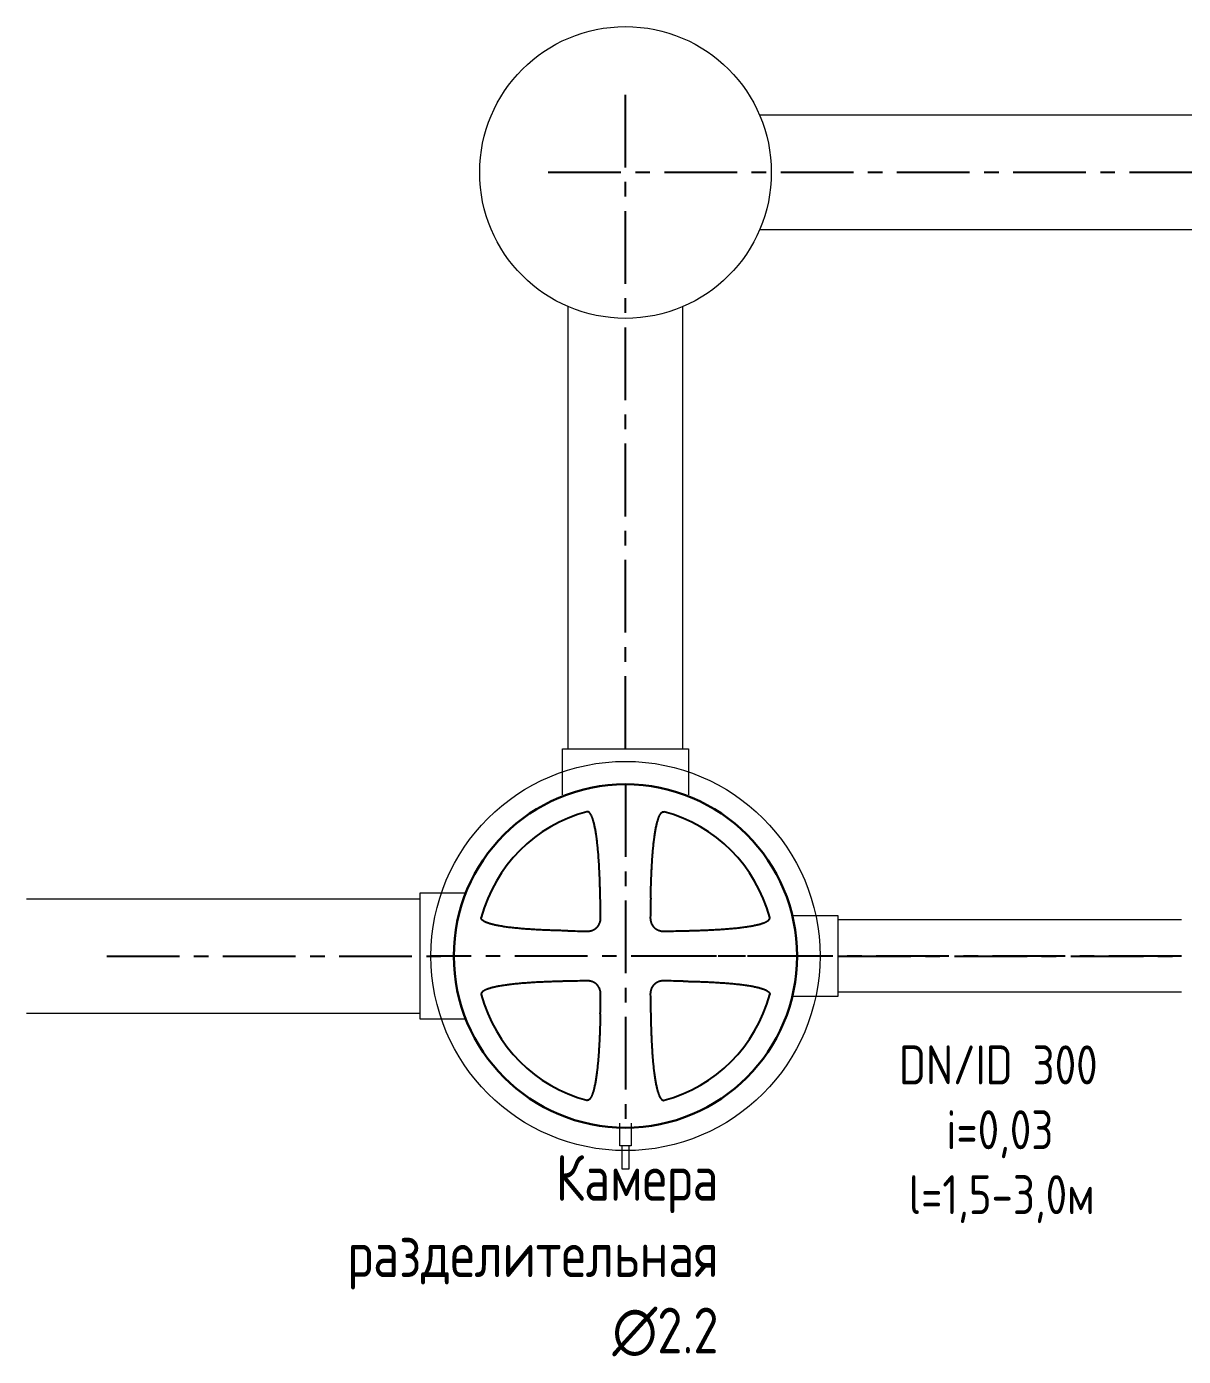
# Model space of a CAD drawing. Header units: millimetres. Extents: x 20530103 to 31271019, y 32092698 to 33532929.
# Drawn here: x 26668115 to 26673170, y 33058357 to 33064166 of the extents above; entities that cross this region are included whole.
import ezdxf

# ---------------------------------------------------------------- set-up
doc = ezdxf.new("R2010")
doc.units = ezdxf.units.MM
doc.linetypes.add('осевая', pattern=[50.8, 31.75, -6.35, 6.35, -6.35])
doc.layers.add('Системный слой', color=7, linetype='Continuous')
doc.styles.add('GOST 2.304', font='GOST.TTF')

msp = doc.modelspace()

# ---------------------------------------------------------------- linework, layer by layer
at = {"color": 1, "linetype": 'осевая', "lineweight": 25, "ltscale": 10}
for p, q in [((26670731.8762, 33061010.5656), (26670731.8762, 33063928.5089)), ((26699159.3964, 33063528.5089), (26670331.8762, 33063528.5089)), ((26670731.8762, 33060856.148), (26670731.8762, 33059356.148)), ((26668465.1445, 33060106.148), (26669965.1445, 33060106.148)), ((26671581.8762, 33060106.148), (26669881.8762, 33060106.148)), ((26673161.1738, 33060106.148), (26670861.1738, 33060106.148)), ((26671661.1738, 33060106.148), (26673161.1738, 33060106.148))]:
    msp.add_line(p, q, dxfattribs=at)
at = {"lineweight": 20}
for p, q in [((26698252.0288, 33063778.5089), (26671317.9183, 33063778.5089)), ((26698252.0288, 33063278.5089), (26671317.9183, 33063278.5089)), ((26670481.8762, 33061010.5656), (26670481.8762, 33062942.4668)), ((26670981.8762, 33061010.5656), (26670981.8762, 33062942.4668)), ((26668115.1444, 33060356.148), (26669832.6988, 33060356.148)), ((26673161.1738, 33060263.648), (26671661.1738, 33060263.648)), ((26673161.1738, 33059948.648), (26671661.1738, 33059948.648)), ((26668115.1444, 33059856.148), (26669832.6988, 33059856.148)), ((26670706.8762, 33059276.5993), (26670706.8762, 33059376.5993))]:
    msp.add_line(p, q, dxfattribs=at)
for points in [[(26670456.8762, 33060810.5656), (26670456.8762, 33061010.5656), (26671006.8762, 33061010.5656), (26671006.8762, 33060810.5656)], [(26670032.6988, 33060381.148), (26669832.6988, 33060381.148), (26669832.6988, 33059831.148), (26670032.6988, 33059831.148)], [(26671461.1738, 33059931.148), (26671661.1738, 33059931.148), (26671661.1738, 33060281.148), (26671461.1738, 33060281.148)], [(26670756.8762, 33059376.5993), (26670756.8762, 33059276.5993), (26670706.8762, 33059276.5993)], [(26670747.8762, 33059276.5993), (26670715.8762, 33059276.5993), (26670715.8762, 33059176.5993), (26670747.8762, 33059176.5993), (26670747.8762, 33059276.5993)]]:
    msp.add_lwpolyline(points, dxfattribs=at)
for centre, radius in [((26670731.8762, 33063528.5089), 637.1384), ((26670731.8762, 33060106.148), 850)]:
    msp.add_circle(centre, radius, dxfattribs=at)
at = {"layer": 'Системный слой', "color": 7, "lineweight": 30}
msp.add_circle((26670731.8762, 33060106.148), 750, dxfattribs=at)
at = {"layer": 'Системный слой', "color": 7, "lineweight": 25}
for start, end in [(104.99428032, 165.00571967), (14.99428033, 75.00571968), (194.99428033, 255.00571968), (284.99428032, 345.00571967)]:
    msp.add_arc((26670731.8762, 33060106.148), 652.2931, start, end, dxfattribs=at)
for centre, major_axis, start_param, end_param in [((26669262.0468, 33060106.148), (0, 3983.7956), -1.52880826, -1.507354011), ((26672201.7056, 33060106.148), (0, -3983.7956), -1.634238642, -1.612784394), ((26670731.8762, 33061575.9774), (3983.7956, 0), -1.634238642, -1.612784394), ((26670731.8762, 33061575.9774), (3983.7956, 0), -1.52880826, -1.507354011), ((26670731.8762, 33058636.3186), (-3983.7956, 0), -1.52880826, -1.507354011), ((26670731.8762, 33058636.3186), (-3983.7956, 0), -1.634238642, -1.612784394), ((26669262.0468, 33060106.148), (0, 3983.7956), -1.634238642, -1.612784394), ((26672201.7056, 33060106.148), (0, -3983.7956), -1.52880826, -1.507354011)]:
    msp.add_ellipse(centre, major_axis=major_axis, ratio=0.342020143, start_param=start_param, end_param=end_param, dxfattribs=at)
for points, knots in [([(26670621.844, 33060358.7197), (26670621.6972, 33060365.476), (26670621.3788, 33060379.1374), (26670620.8201, 33060399.911), (26670620.271, 33060417.5871), (26670619.7669, 33060432.1093), (26670619.3484, 33060443.3015), (26670618.889, 33060454.6972), (26670618.3861, 33060466.2596), (26670617.8327, 33060478.0371), (26670617.2264, 33060489.9679), (26670616.5624, 33060502.0392), (26670615.8384, 33060514.1892), (26670615.0491, 33060526.4048), (26670614.1915, 33060538.6363), (26670613.2648, 33060550.8061), (26670612.2687, 33060562.8481), (26670611.2066, 33060574.6681), (26670610.0732, 33060586.2778), (26670608.8728, 33060597.5947), (26670607.6006, 33060608.6296), (26670606.2635, 33060619.3), (26670604.8464, 33060629.6973), (26670603.3585, 33060639.7218), (26670601.7996, 33060649.352), (26670600.2057, 33060658.3773), (26670598.5685, 33060666.8769), (26670596.9204, 33060674.7189), (26670595.2539, 33060681.9826), (26670593.6137, 33060688.5375), (26670591.9619, 33060694.5916), (26670590.3203, 33060700.1004), (26670588.6774, 33060705.1337), (26670587.1094, 33060709.5197), (26670585.5958, 33060713.3889), (26670584.1836, 33060716.6916), (26670582.8472, 33060719.5514), (26670581.642, 33060721.9202), (26670580.5081, 33060723.9738), (26670579.4473, 33060725.7449), (26670578.4273, 33060727.3108), (26670577.5012, 33060728.6195), (26670576.6501, 33060729.7297), (26670575.8953, 33060730.6414), (26670575.2113, 33060731.4085), (26670574.6163, 33060732.0312), (26670574.069, 33060732.568), (26670573.559, 33060733.0374), (26670573.0646, 33060733.4636), (26670572.6013, 33060733.8374), (26670572.1631, 33060734.1683), (26670571.7448, 33060734.4642), (26670571.3254, 33060734.7413), (26670570.8472, 33060735.0344), (26670570.3017, 33060735.3376), (26670569.6894, 33060735.6363), (26670569.0659, 33060735.8976), (26670568.3546, 33060736.1462), (26670567.478, 33060736.3795), (26670566.4551, 33060736.5393), (26670565.4759, 33060736.5751), (26670564.502, 33060736.5141), (26670563.7504, 33060736.3912), (26670563.2467, 33060736.2673), (26670563.1132, 33060736.2316)], [0, 0, 0, 0, 3.346521523, 6.766848111, 10.291529456, 12.106470403, 13.966728464, 15.842272064, 17.760328852, 19.705723419, 21.69055137, 23.687494739, 25.705597318, 27.732687694, 29.765616249, 31.795275715, 33.795524463, 35.769580702, 37.694348858, 39.596138923, 41.431300907, 43.222956688, 44.950627594, 46.657892926, 48.271860481, 49.813092722, 51.228677476, 52.591624534, 53.814670765, 54.950110731, 55.963708116, 56.941680685, 57.807328827, 58.595452265, 59.260387204, 59.880783117, 60.393123522, 60.842570583, 61.213061508, 61.566814526, 61.871519207, 62.143339222, 62.364995754, 62.568380645, 62.733224655, 62.877533629, 62.998105508, 63.115804117, 63.223385704, 63.323799493, 63.412733256, 63.497193458, 63.579124045, 63.662802909, 63.775637351, 63.887825457, 63.998394772, 64.108795928, 64.260302258, 64.449368862, 64.627507815, 64.750527631, 64.933879172, 65, 65, 65, 65]), ([(26670841.9084, 33060358.7197), (26670842.0551, 33060365.4748), (26670842.3733, 33060379.1278), (26670842.9313, 33060399.8776), (26670843.4792, 33060417.5195), (26670843.9815, 33060431.9995), (26670844.398, 33060443.1483), (26670844.9079, 33060455.8118), (26670845.531, 33060469.978), (26670846.2971, 33060485.6924), (26670847.0866, 33060500.2808), (26670847.8829, 33060513.686), (26670848.6658, 33060525.846), (26670849.5165, 33060538.0266), (26670850.4359, 33060550.1525), (26670851.4243, 33060562.1576), (26670852.4789, 33060573.9506), (26670853.6044, 33060585.5406), (26670854.797, 33060596.8456), (26670856.0613, 33060607.8739), (26670857.3904, 33060618.5433), (26670858.799, 33060628.9427), (26670860.2781, 33060638.9719), (26670861.8278, 33060648.6095), (26670863.4125, 33060657.6465), (26670865.0407, 33060666.1623), (26670866.6807, 33060674.0266), (26670868.3402, 33060681.3189), (26670869.9757, 33060687.911), (26670871.625, 33060694.0088), (26670873.2668, 33060699.568), (26670874.9125, 33060704.6565), (26670876.4875, 33060709.1023), (26670878.0115, 33060713.0336), (26670879.4377, 33060716.398), (26670880.7906, 33060719.3166), (26670882.0141, 33060721.7388), (26670883.1672, 33060723.8402), (26670884.2466, 33060725.6518), (26670885.2837, 33060727.2504), (26670886.2237, 33060728.5826), (26670887.0859, 33060729.7094), (26670887.8484, 33060730.6316), (26670888.5378, 33060731.405), (26670889.1352, 33060732.0303), (26670889.6833, 33060732.568), (26670890.1933, 33060733.0374), (26670890.6878, 33060733.4636), (26670891.1511, 33060733.8374), (26670891.5892, 33060734.1683), (26670892.0076, 33060734.4643), (26670892.4269, 33060734.7413), (26670892.9051, 33060735.0344), (26670893.4507, 33060735.3376), (26670894.0629, 33060735.6363), (26670894.6865, 33060735.8976), (26670895.3977, 33060736.1462), (26670896.2744, 33060736.3795), (26670897.2973, 33060736.5393), (26670898.2765, 33060736.5751), (26670899.2503, 33060736.5141), (26670900.002, 33060736.3912), (26670900.5057, 33060736.2673), (26670900.6391, 33060736.2316)], [0, 0, 0, 0, 3.294371593, 6.658591543, 10.121592742, 11.902893978, 13.727107621, 15.565805849, 18.089199056, 20.650882172, 23.250738132, 25.227924631, 27.214477482, 29.207844676, 31.198515859, 33.161938964, 35.100748787, 36.992852426, 38.863010201, 40.668912645, 42.432709704, 44.134311819, 45.815956245, 47.406319509, 48.925529492, 50.321905425, 51.666805829, 52.875385207, 53.998684122, 55.003566013, 55.973887457, 56.834853186, 57.62025208, 58.285214561, 58.906539433, 59.421026718, 59.87309663, 60.246258994, 60.602155426, 60.908040864, 61.180306665, 61.401463481, 61.604047946, 61.767516676, 61.910185432, 62.028901262, 62.144789761, 62.250718136, 62.349589011, 62.437155671, 62.520316699, 62.60098611, 62.683376543, 62.794473772, 62.904935231, 63.013803366, 63.122506405, 63.271682214, 63.457840141, 63.633238455, 63.754365664, 63.934896432, 64, 64, 64, 64]), ([(26670479.3045, 33060216.1802), (26670472.7463, 33060216.3227), (26670459.4744, 33060216.6313), (26670442.7862, 33060217.0775), (26670427.0795, 33060217.5444), (26670410.2607, 33060218.092), (26670388.4342, 33060218.9043), (26670365.2841, 33060219.9167), (26670345.0906, 33060220.9457), (26670328.8545, 33060221.8763), (26670315.4592, 33060222.7189), (26670302.8744, 33060223.5811), (26670290.7488, 33060224.4827), (26670278.7273, 33060225.4532), (26670266.8935, 33060226.4905), (26670255.2424, 33060227.5997), (26670243.8522, 33060228.7777), (26670232.7187, 33060230.029), (26670221.9205, 33060231.3482), (26670211.3767, 33060232.7492), (26670201.1894, 33060234.2236), (26670191.3859, 33060235.7713), (26670182.1748, 33060237.3578), (26670173.481, 33060238.9915), (26670165.4381, 33060240.6409), (26670157.9704, 33060242.3132), (26670151.2097, 33060243.9651), (26670144.9503, 33060245.6337), (26670139.2404, 33060247.2972), (26670134.0134, 33060248.9664), (26670129.4463, 33060250.5654), (26670125.4078, 33060252.1144), (26670121.9525, 33060253.5649), (26670118.9565, 33060254.9419), (26670116.4724, 33060256.1873), (26670114.3198, 33060257.3611), (26670112.4671, 33060258.4592), (26670110.8352, 33060259.5136), (26670109.4791, 33060260.4677), (26670108.3353, 33060261.3411), (26670107.4025, 33060262.1116), (26670106.6226, 33060262.8063), (26670105.9947, 33060263.4061), (26670105.4562, 33060263.9551), (26670104.9867, 33060264.4651), (26670104.5605, 33060264.9596), (26670104.1868, 33060265.4229), (26670103.8558, 33060265.8611), (26670103.5599, 33060266.2794), (26670103.2829, 33060266.6987), (26670102.9897, 33060267.1769), (26670102.6866, 33060267.7225), (26670102.3879, 33060268.3348), (26670102.1266, 33060268.9583), (26670101.878, 33060269.6696), (26670101.6447, 33060270.5462), (26670101.4848, 33060271.5691), (26670101.4491, 33060272.5483), (26670101.51, 33060273.5221), (26670101.6329, 33060274.2738), (26670101.7568, 33060274.7775), (26670101.7926, 33060274.911)], [0, 0, 0, 0, 3.098261334, 6.270257389, 7.885873744, 10.522157945, 14.222087947, 18.211189336, 21.483219765, 23.791405021, 25.91055982, 27.839239887, 29.766287197, 31.670808361, 33.554373667, 35.397494967, 37.221268987, 38.987539178, 40.71587108, 42.387727128, 44.041242235, 45.608248555, 47.10728905, 48.48832759, 49.819500091, 51.017863675, 52.132794527, 53.131322562, 54.095468401, 54.950921967, 55.731333865, 56.392139341, 57.009564667, 57.52047847, 57.969135823, 58.33888725, 58.691132745, 58.993238407, 59.261550851, 59.478661932, 59.677208155, 59.836710997, 59.975491712, 60.090496101, 60.202763313, 60.305383036, 60.40116592, 60.485997168, 60.566559632, 60.644707497, 60.724522268, 60.832146527, 60.939155451, 61.044621355, 61.149927756, 61.294442138, 61.474782666, 61.644699745, 61.762041735, 61.936930934, 62, 62, 62, 62]), ([(26670564.6534, 33060214.6399), (26670565.7118, 33060214.6247), (26670567.8058, 33060214.6446), (26670570.9409, 33060214.8257), (26670574.0582, 33060215.1591), (26670577.1777, 33060215.6525), (26670580.2826, 33060216.3097), (26670583.3494, 33060217.1302), (26670586.3571, 33060218.1108), (26670589.2857, 33060219.2453), (26670592.1163, 33060220.5242), (26670594.8329, 33060221.9356), (26670597.4249, 33060223.4675), (26670599.8909, 33060225.1115), (26670602.2182, 33060226.8508), (26670604.3946, 33060228.6648), (26670606.4004, 33060230.5197), (26670608.2396, 33060232.3981), (26670609.9173, 33060234.2831), (26670611.5846, 33060236.3383), (26670613.1266, 33060238.4455), (26670614.5807, 33060240.6535), (26670615.7674, 33060242.6447), (26670617.0138, 33060244.9447), (26670618.3029, 33060247.62), (26670619.5907, 33060250.7684), (26670620.6804, 33060253.9643), (26670621.4426, 33060256.6872), (26670622.1148, 33060259.5613), (26670622.7117, 33060262.7791), (26670623.1578, 33060266.4825), (26670623.3773, 33060270.0755), (26670623.4, 33060272.2748), (26670623.3842, 33060273.3707)], [0, 0, 0, 0, 1.160826542, 2.293622235, 3.435630275, 4.588755852, 5.746246171, 6.905347908, 8.06046894, 9.206890964, 10.341223549, 11.457239469, 12.554235135, 13.633163251, 14.697615427, 15.730559355, 16.730574568, 17.684561251, 18.60488317, 19.490060894, 20.578622657, 21.45991575, 22.381037453, 23.113318507, 24.320591035, 25.627436737, 26.832375655, 28.012840773, 28.720001051, 30.061885846, 31.592299148, 32.799070777, 34, 34, 34, 34]), ([(26670840.3681, 33060273.3707), (26670840.3529, 33060272.3123), (26670840.3728, 33060270.2184), (26670840.5538, 33060267.0833), (26670840.8873, 33060263.966), (26670841.3807, 33060260.8465), (26670842.0379, 33060257.7415), (26670842.8584, 33060254.6748), (26670843.839, 33060251.6671), (26670844.9735, 33060248.7385), (26670846.2524, 33060245.9078), (26670847.6638, 33060243.1913), (26670849.1957, 33060240.5993), (26670850.8396, 33060238.1333), (26670852.579, 33060235.806), (26670854.3929, 33060233.6295), (26670856.2479, 33060231.6237), (26670858.1263, 33060229.7846), (26670860.0113, 33060228.1069), (26670862.0665, 33060226.4396), (26670864.1737, 33060224.8975), (26670866.3817, 33060223.4435), (26670868.3729, 33060222.2568), (26670870.6729, 33060221.0104), (26670873.3482, 33060219.7212), (26670876.4966, 33060218.4334), (26670879.6925, 33060217.3438), (26670882.4154, 33060216.5815), (26670885.2895, 33060215.9093), (26670888.5073, 33060215.3125), (26670892.2107, 33060214.8663), (26670895.8037, 33060214.6469), (26670898.003, 33060214.6242), (26670899.0989, 33060214.6399)], [0, 0, 0, 0, 1.160826542, 2.293622235, 3.435630275, 4.588755852, 5.746246171, 6.905347908, 8.06046894, 9.206890964, 10.341223549, 11.457239469, 12.554235135, 13.633163251, 14.697615427, 15.730559355, 16.730574568, 17.684561251, 18.60488317, 19.490060894, 20.578622657, 21.45991575, 22.381037453, 23.113318507, 24.320591035, 25.627436737, 26.832375655, 28.012840773, 28.720001051, 30.061885846, 31.592299148, 32.799070777, 34, 34, 34, 34]), ([(26670984.4479, 33060216.1802), (26670990.8568, 33060216.3194), (26671003.8324, 33060216.6207), (26671020.1516, 33060217.0551), (26671035.5288, 33060217.5091), (26671052.0251, 33060218.0416), (26671073.4621, 33060218.8307), (26671096.2311, 33060219.8131), (26671116.1266, 33060220.8109), (26671132.1602, 33060221.7139), (26671145.4267, 33060222.5329), (26671157.9152, 33060223.372), (26671169.9729, 33060224.2506), (26671181.9453, 33060225.1971), (26671193.7566, 33060226.2104), (26671205.4062, 33060227.2953), (26671216.8179, 33060228.4493), (26671227.9906, 33060229.6767), (26671238.8476, 33060230.9726), (26671249.4625, 33060232.3501), (26671259.7318, 33060233.8011), (26671269.6256, 33060235.3251), (26671278.9385, 33060236.8894), (26671287.7437, 33060238.5019), (26671295.9094, 33060240.1327), (26671303.5094, 33060241.7891), (26671310.4138, 33060243.4297), (26671316.825, 33060245.0905), (26671322.6926, 33060246.7507), (26671328.08, 33060248.4201), (26671332.8081, 33060250.0253), (26671337.0062, 33060251.5855), (26671340.6153, 33060253.053), (26671343.758, 33060254.4515), (26671346.3771, 33060255.7227), (26671348.6545, 33060256.9251), (26671350.6192, 33060258.0532), (26671352.3504, 33060259.1371), (26671353.7901, 33060260.1189), (26671355.0053, 33060261.0187), (26671355.9979, 33060261.814), (26671356.8291, 33060262.5329), (26671357.4995, 33060263.1549), (26671358.0756, 33060263.7258), (26671358.5792, 33060264.2583), (26671359.0374, 33060264.7763), (26671359.4401, 33060265.2637), (26671359.7971, 33060265.726), (26671360.1157, 33060266.1677), (26671360.4127, 33060266.6097), (26671360.7238, 33060267.11), (26671361.0424, 33060267.6769), (26671361.3531, 33060268.3089), (26671361.6214, 33060268.9463), (26671361.8733, 33060269.6658), (26671362.1075, 33060270.5452), (26671362.2675, 33060271.5691), (26671362.3033, 33060272.5483), (26671362.2423, 33060273.5221), (26671362.1194, 33060274.2738), (26671361.9955, 33060274.7775), (26671361.9597, 33060274.911)], [0, 0, 0, 0, 3.027650468, 6.130094995, 7.711356257, 10.29572092, 13.929306235, 17.85218495, 21.075847564, 23.356555589, 25.454567181, 27.369742625, 29.28457001, 31.181263092, 33.060102395, 34.9034142, 36.729230748, 38.501690757, 40.23857242, 41.92187162, 43.587415304, 45.168284004, 46.68244492, 48.080640478, 49.429669018, 50.648001517, 51.784220094, 52.805921168, 53.793742901, 54.673451645, 55.478236634, 56.16329273, 56.804669619, 57.338102874, 57.808295994, 58.19735665, 58.567881964, 58.885924914, 59.167818492, 59.395947779, 59.604956454, 59.772793989, 59.918929675, 60.040332083, 60.158922171, 60.267662997, 60.369344164, 60.459616107, 60.545401758, 60.628156765, 60.712315906, 60.824376076, 60.935003164, 61.043224388, 61.1494624, 61.294441349, 61.47478319, 61.644699639, 61.762041656, 61.936931263, 62, 62, 62, 62]), ([(26670479.3045, 33059996.1158), (26670472.7463, 33059995.9733), (26670459.4744, 33059995.6646), (26670442.7862, 33059995.2185), (26670427.0795, 33059994.7515), (26670410.2607, 33059994.204), (26670388.4342, 33059993.3917), (26670365.2841, 33059992.3793), (26670345.0906, 33059991.3503), (26670328.8545, 33059990.4196), (26670315.4592, 33059989.577), (26670302.8744, 33059988.7148), (26670290.7488, 33059987.8132), (26670278.7273, 33059986.8428), (26670266.8935, 33059985.8054), (26670255.2424, 33059984.6963), (26670243.8522, 33059983.5183), (26670232.7187, 33059982.267), (26670221.9205, 33059980.9478), (26670211.3767, 33059979.5468), (26670201.1894, 33059978.0723), (26670191.3859, 33059976.5247), (26670182.1748, 33059974.9381), (26670173.481, 33059973.3045), (26670165.4381, 33059971.6551), (26670157.9704, 33059969.9828), (26670151.2097, 33059968.3309), (26670144.9503, 33059966.6623), (26670139.2404, 33059964.9988), (26670134.0134, 33059963.3295), (26670129.4463, 33059961.7305), (26670125.4078, 33059960.1816), (26670121.9525, 33059958.731), (26670118.9565, 33059957.354), (26670116.4724, 33059956.1087), (26670114.3198, 33059954.9349), (26670112.4671, 33059953.8367), (26670110.8352, 33059952.7823), (26670109.4791, 33059951.8283), (26670108.3353, 33059950.9549), (26670107.4025, 33059950.1844), (26670106.6226, 33059949.4897), (26670105.9947, 33059948.8898), (26670105.4562, 33059948.3408), (26670104.9867, 33059947.8309), (26670104.5605, 33059947.3364), (26670104.1868, 33059946.8731), (26670103.8558, 33059946.4349), (26670103.5599, 33059946.0166), (26670103.2829, 33059945.5972), (26670102.9897, 33059945.119), (26670102.6866, 33059944.5735), (26670102.3879, 33059943.9612), (26670102.1266, 33059943.3377), (26670101.878, 33059942.6264), (26670101.6447, 33059941.7498), (26670101.4848, 33059940.7269), (26670101.4491, 33059939.7477), (26670101.51, 33059938.7738), (26670101.6329, 33059938.0222), (26670101.7568, 33059937.5185), (26670101.7926, 33059937.385)], [0, 0, 0, 0, 3.098261337, 6.270257394, 7.88587375, 10.522157951, 14.222087953, 18.211189342, 21.483219771, 23.791405029, 25.91055983, 27.8392399, 29.766287214, 31.670808384, 33.554373694, 35.397494999, 37.221270799, 38.987539216, 40.715868525, 42.387727164, 44.041242269, 45.608248584, 47.107289074, 48.488327607, 49.819500103, 51.017863682, 52.13279453, 53.131322563, 54.0954684, 54.950921965, 55.731333862, 56.392139339, 57.009564665, 57.520478469, 57.969135823, 58.33888725, 58.691132745, 58.993238408, 59.261550851, 59.478661933, 59.677208155, 59.836710998, 59.975491713, 60.090496102, 60.202763313, 60.305383036, 60.40116592, 60.485997169, 60.566559633, 60.644707498, 60.724522269, 60.832146528, 60.939155452, 61.044621356, 61.149927757, 61.294442138, 61.474782667, 61.644699746, 61.762041735, 61.936930934, 62, 62, 62, 62]), ([(26670623.3842, 33059938.9253), (26670623.3994, 33059939.9837), (26670623.3796, 33059942.0776), (26670623.1985, 33059945.2127), (26670622.8651, 33059948.33), (26670622.3716, 33059951.4495), (26670621.7145, 33059954.5544), (26670620.894, 33059957.6212), (26670619.9133, 33059960.6289), (26670618.7788, 33059963.5575), (26670617.5, 33059966.3881), (26670616.0885, 33059969.1047), (26670614.5567, 33059971.6967), (26670612.9127, 33059974.1627), (26670611.1734, 33059976.49), (26670609.3594, 33059978.6664), (26670607.5044, 33059980.6723), (26670605.626, 33059982.5114), (26670603.741, 33059984.1891), (26670601.6858, 33059985.8564), (26670599.5787, 33059987.3984), (26670597.3707, 33059988.8525), (26670595.3795, 33059990.0392), (26670593.0794, 33059991.2856), (26670590.4042, 33059992.5747), (26670587.2557, 33059993.8625), (26670584.0599, 33059994.9522), (26670581.337, 33059995.7145), (26670578.4629, 33059996.3866), (26670575.2451, 33059996.9835), (26670571.5416, 33059997.4296), (26670567.9486, 33059997.6491), (26670565.7494, 33059997.6718), (26670564.6534, 33059997.656)], [0, 0, 0, 0, 1.160826542, 2.293622235, 3.435630275, 4.588755852, 5.746246171, 6.905347908, 8.06046894, 9.206890964, 10.341223549, 11.457239469, 12.554235135, 13.633163251, 14.697615427, 15.730559355, 16.730574568, 17.684561251, 18.60488317, 19.490060894, 20.578622657, 21.45991575, 22.381037453, 23.113318507, 24.320591035, 25.627436737, 26.832375655, 28.012840773, 28.720001051, 30.061885846, 31.592299148, 32.799070777, 34, 34, 34, 34]), ([(26670899.0989, 33059997.656), (26670898.0405, 33059997.6713), (26670895.9465, 33059997.6514), (26670892.8115, 33059997.4703), (26670889.6941, 33059997.1369), (26670886.5746, 33059996.6434), (26670883.4697, 33059995.9863), (26670880.4029, 33059995.1658), (26670877.3953, 33059994.1851), (26670874.4667, 33059993.0507), (26670871.6361, 33059991.7718), (26670868.9195, 33059990.3604), (26670866.3275, 33059988.8285), (26670863.8629, 33059987.1855), (26670861.5455, 33059985.4537), (26670859.3957, 33059983.6633), (26670857.4423, 33059981.8617), (26670855.414, 33059979.803), (26670853.6087, 33059977.7549), (26670851.8398, 33059975.522), (26670850.1573, 33059973.1832), (26670848.4267, 33059970.4515), (26670846.9871, 33059967.8341), (26670845.7468, 33059965.2987), (26670844.5926, 33059962.6343), (26670843.6694, 33059960.115), (26670842.7413, 33059957.2072), (26670842.0695, 33059954.6899), (26670841.4829, 33059951.9117), (26670841.0268, 33059949.2995), (26670840.6273, 33059946.1468), (26670840.3805, 33059942.5185), (26670840.3512, 33059940.1014), (26670840.3681, 33059938.9253)], [0, 0, 0, 0, 1.160824505, 2.293619377, 3.435628046, 4.588756653, 5.746252086, 6.905357744, 8.060477574, 9.206889122, 10.341203147, 11.457204809, 12.554204619, 13.633169084, 14.695740988, 15.71706833, 16.69175045, 17.601108296, 18.876909107, 19.676174613, 20.71618965, 22.027068401, 23.21144584, 23.982011638, 25.113816219, 26.386624586, 26.915981655, 28.452958319, 29.235772501, 30.022225733, 31.353685786, 32.710829606, 34, 34, 34, 34]), ([(26670984.4479, 33059996.1158), (26670990.8568, 33059995.9765), (26671003.8324, 33059995.6752), (26671020.1516, 33059995.2409), (26671035.5288, 33059994.7869), (26671052.0251, 33059994.2544), (26671073.4621, 33059993.4653), (26671096.2311, 33059992.4829), (26671116.1266, 33059991.4851), (26671132.1602, 33059990.5821), (26671145.4267, 33059989.763), (26671157.9152, 33059988.924), (26671169.9729, 33059988.0454), (26671181.9453, 33059987.0989), (26671193.7566, 33059986.0855), (26671205.4062, 33059985.0007), (26671216.8179, 33059983.8466), (26671227.9906, 33059982.6193), (26671238.8476, 33059981.3234), (26671249.4625, 33059979.9459), (26671259.7318, 33059978.4949), (26671269.6256, 33059976.9709), (26671278.9385, 33059975.4066), (26671287.7437, 33059973.7941), (26671295.9094, 33059972.1632), (26671303.5094, 33059970.5069), (26671310.4138, 33059968.8663), (26671316.825, 33059967.2054), (26671322.6926, 33059965.5453), (26671328.08, 33059963.8758), (26671332.8081, 33059962.2707), (26671337.0062, 33059960.7105), (26671340.6153, 33059959.2429), (26671343.758, 33059957.8445), (26671346.3771, 33059956.5733), (26671348.6545, 33059955.3708), (26671350.6192, 33059954.2428), (26671352.3504, 33059953.1589), (26671353.7901, 33059952.1771), (26671355.0053, 33059951.2772), (26671355.9979, 33059950.4819), (26671356.8291, 33059949.7631), (26671357.4995, 33059949.1411), (26671358.0756, 33059948.5701), (26671358.5792, 33059948.0377), (26671359.0374, 33059947.5196), (26671359.4401, 33059947.0323), (26671359.7971, 33059946.57), (26671360.1157, 33059946.1283), (26671360.4127, 33059945.6863), (26671360.7238, 33059945.186), (26671361.0424, 33059944.619), (26671361.3531, 33059943.9871), (26671361.6214, 33059943.3496), (26671361.8733, 33059942.6302), (26671362.1075, 33059941.7508), (26671362.2675, 33059940.7269), (26671362.3033, 33059939.7477), (26671362.2423, 33059938.7738), (26671362.1194, 33059938.0222), (26671361.9955, 33059937.5185), (26671361.9597, 33059937.385)], [0, 0, 0, 0, 3.027650466, 6.130094991, 7.711356252, 10.295720913, 13.929306225, 17.852184938, 21.07584755, 23.356555574, 25.454567165, 27.369742608, 29.284569992, 31.181263074, 33.060102377, 34.903414182, 36.72923073, 38.50169074, 40.238572403, 41.921871604, 43.587415288, 45.168283988, 46.682444905, 48.080640464, 49.429669005, 50.648001504, 51.784220082, 52.805921157, 53.793742891, 54.673451636, 55.478236627, 56.163292723, 56.804669613, 57.33810287, 57.80829599, 58.197356647, 58.567881962, 58.885924912, 59.167818491, 59.395947778, 59.604956454, 59.772793988, 59.918929674, 60.040332083, 60.15892217, 60.267662996, 60.369344163, 60.459616106, 60.545401757, 60.628156764, 60.712315905, 60.824376075, 60.935003163, 61.043224387, 61.1494624, 61.294441348, 61.474783189, 61.644699639, 61.762041656, 61.936931263, 62, 62, 62, 62]), ([(26670621.844, 33059853.5763), (26670621.6983, 33059846.871), (26670621.3826, 33059833.3172), (26670620.9252, 33059816.2847), (26670620.4967, 33059801.9612), (26670620.1106, 33059790.0015), (26670619.5755, 33059774.788), (26670618.8658, 33059756.7325), (26670617.943, 33059736.2199), (26670616.9813, 33059717.5642), (26670616.0364, 33059701.2787), (26670615.183, 33059687.8788), (26670614.3111, 33059675.3086), (26670613.4005, 33059663.2132), (26670612.4213, 33059651.2314), (26670611.376, 33059639.4511), (26670610.2597, 33059627.8646), (26670609.0759, 33059616.5522), (26670607.8202, 33059605.507), (26670606.4986, 33059594.8095), (26670605.097, 33059584.3743), (26670603.6241, 33059574.3017), (26670602.0799, 33059564.6154), (26670600.4991, 33059555.5228), (26670598.8733, 33059546.9465), (26670597.2339, 33059539.0173), (26670595.5733, 33059531.6573), (26670593.9342, 33059524.9954), (26670592.2796, 33059518.827), (26670590.6304, 33059513.1979), (26670588.9757, 33059508.0416), (26670587.39, 33059503.532), (26670585.8536, 33059499.5406), (26670584.4139, 33059496.1218), (26670583.0465, 33059493.1545), (26670581.8086, 33059490.6906), (26670580.6412, 33059488.5533), (26670579.5483, 33059486.7123), (26670578.4987, 33059485.0898), (26670577.5487, 33059483.7404), (26670576.6784, 33059482.6014), (26670575.9101, 33059481.6715), (26670575.2169, 33059480.8935), (26670574.6178, 33059480.2662), (26670574.069, 33059479.728), (26670573.559, 33059479.2586), (26670573.0646, 33059478.8324), (26670572.6013, 33059478.4586), (26670572.1631, 33059478.1276), (26670571.7448, 33059477.8317), (26670571.3254, 33059477.5547), (26670570.8472, 33059477.2616), (26670570.3017, 33059476.9584), (26670569.6894, 33059476.6597), (26670569.0659, 33059476.3984), (26670568.3546, 33059476.1498), (26670567.478, 33059475.9165), (26670566.4551, 33059475.7566), (26670565.4759, 33059475.7209), (26670564.502, 33059475.7819), (26670563.7504, 33059475.9047), (26670563.2467, 33059476.0287), (26670563.1132, 33059476.0644)], [0, 0, 0, 0, 3.218923136, 6.50682583, 8.178508276, 10.098302523, 12.252324325, 15.489576072, 18.779789971, 22.12274404, 24.473336148, 26.627827063, 28.584131871, 30.538173803, 32.467067938, 34.373013837, 36.235157188, 38.076608153, 39.857077487, 41.597492253, 43.278569694, 44.940532211, 46.513957966, 48.018144325, 49.402538406, 50.736545173, 51.936949418, 53.053666948, 54.053978732, 55.020167258, 55.878253101, 56.661608666, 57.325774799, 57.946675197, 58.461222986, 58.913538136, 59.286894357, 59.642684309, 59.948009353, 60.219346434, 60.439139687, 60.640232736, 60.801981719, 60.942838005, 61.059697972, 61.173776052, 61.278050575, 61.375377913, 61.461577123, 61.543438914, 61.622847383, 61.703949732, 61.813310168, 61.9220452, 62.029212193, 62.136216998, 62.283062174, 62.466311411, 62.638969098, 62.758203699, 62.935913687, 63, 63, 63, 63]), ([(26670841.9084, 33059853.5763), (26670842.0572, 33059846.7243), (26670842.3799, 33059832.8911), (26670842.8484, 33059815.5183), (26670843.2872, 33059800.9464), (26670843.6817, 33059788.8185), (26670844.2269, 33059773.4446), (26670844.9492, 33059755.2436), (26670845.887, 33059734.6108), (26670846.863, 33059715.8848), (26670847.8201, 33059699.5732), (26670848.6824, 33059686.1865), (26670849.5621, 33059673.6462), (26670850.4796, 33059661.5936), (26670851.4654, 33059649.6621), (26670852.5166, 33059637.9429), (26670853.6379, 33059626.4268), (26670854.8253, 33059615.1955), (26670856.0832, 33059604.2406), (26670857.4048, 33059593.6441), (26670858.8044, 33059583.317), (26670860.2732, 33059573.358), (26670861.8113, 33059563.7868), (26670863.3836, 33059554.8091), (26670864.9987, 33059546.3459), (26670866.6257, 33059538.5238), (26670868.2726, 33059531.2634), (26670869.8973, 33059524.6895), (26670871.5371, 33059518.5995), (26670873.1718, 33059513.0367), (26670874.8128, 33059507.9354), (26670876.3869, 33059503.466), (26670877.9137, 33059499.504), (26670879.3465, 33059496.104), (26670880.7089, 33059493.1483), (26670881.9444, 33059490.6893), (26670883.111, 33059488.5535), (26670884.204, 33059486.7124), (26670885.2535, 33059485.0899), (26670886.2036, 33059483.7404), (26670887.0739, 33059482.6014), (26670887.8422, 33059481.6715), (26670888.5354, 33059480.8935), (26670889.1346, 33059480.2662), (26670889.6833, 33059479.728), (26670890.1933, 33059479.2586), (26670890.6878, 33059478.8324), (26670891.1511, 33059478.4586), (26670891.5892, 33059478.1276), (26670892.0076, 33059477.8317), (26670892.4269, 33059477.5547), (26670892.9051, 33059477.2616), (26670893.4507, 33059476.9584), (26670894.0629, 33059476.6597), (26670894.6865, 33059476.3984), (26670895.3977, 33059476.1498), (26670896.2744, 33059475.9165), (26670897.2973, 33059475.7566), (26670898.2765, 33059475.7209), (26670899.2503, 33059475.7819), (26670900.002, 33059475.9047), (26670900.5057, 33059476.0287), (26670900.6391, 33059476.0644)], [0, 0, 0, 0, 3.289425785, 6.641072506, 8.341944379, 10.288254271, 12.467463829, 15.730360375, 19.040042649, 22.396272394, 24.748617788, 26.901300285, 28.851790397, 30.799552599, 32.720392494, 34.616970036, 36.467565256, 38.296603138, 40.062485517, 41.78701453, 43.450467192, 45.094385097, 46.649301137, 48.134932472, 49.501134164, 50.817333387, 52.001691581, 53.103718779, 54.091658013, 55.046430083, 55.895776701, 56.672127723, 57.331893274, 57.949266326, 58.462051315, 58.913491524, 59.286860563, 59.642660821, 59.947992889, 60.219335302, 60.439132084, 60.640228459, 60.801979529, 60.942837132, 61.059697506, 61.173775908, 61.278050622, 61.375378074, 61.46157731, 61.543439091, 61.622847514, 61.703949805, 61.813310178, 61.922045176, 62.029212163, 62.136216983, 62.283062174, 62.466311413, 62.638969098, 62.758203699, 62.935913687, 63, 63, 63, 63])]:
    msp.add_open_spline(points, degree=3, knots=knots, dxfattribs=at)

# ---------------------------------------------------------------- texts
at = {"lineweight": 20, "style": 'GOST 2.304'}
for s, insert, char_height, width, attachment_point in [('\\pi121.37;DN/ID 300\\P\\pi328.06;i=0,03\\P\\pi163.96;l=1,5-3,0м', (26671805.6113, 33059715.639), 170, 1105.61104, 1), ('Камера \\Pразделительная \\P∅2.2', (26671138.3181, 33059237.2389), 200, 3048.508414, 3)]:
    msp.add_mtext(s, dxfattribs=dict(at, insert=insert, char_height=char_height, width=width, attachment_point=attachment_point))

doc.saveas('drawing.dxf')
